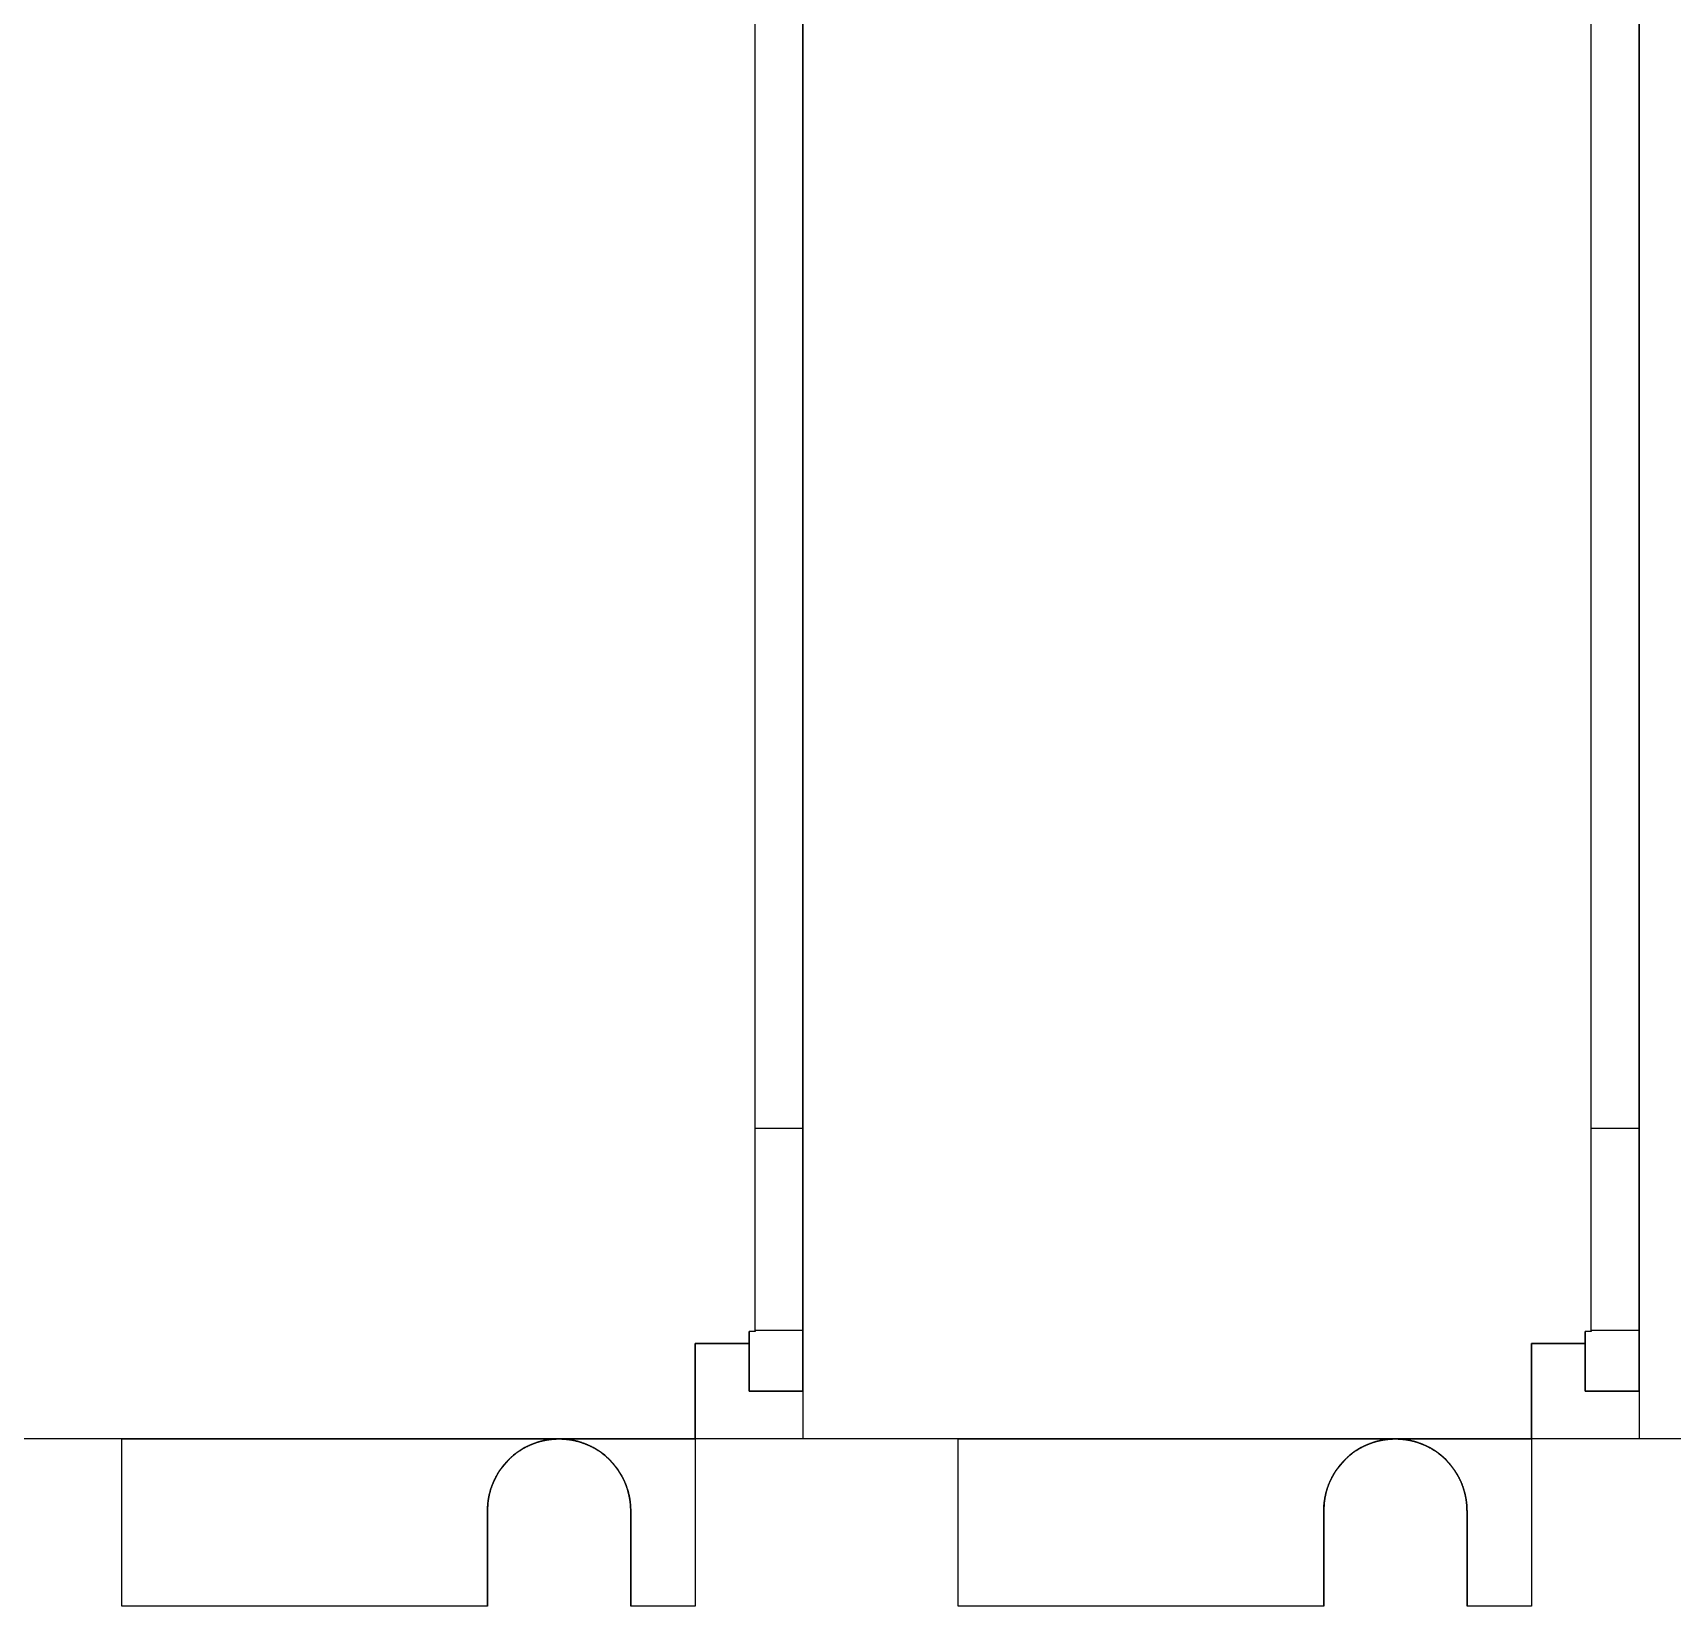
# Paper-space layout 'Sample Network Drawing - A1 Sheet' of a CAD drawing. Extents: x 49 to 806, y 22 to 564.
# Drawn here: x 722.49 to 729.35, y 218.72 to 225.31 of the extents above; entities that cross this region are included whole.
import ezdxf

# ---------------------------------------------------------------- set-up
doc = ezdxf.new("R2010")
doc.units = 0
doc.layers.add('N-EQPM', color=4, linetype='Continuous', lineweight=25)

psp = doc.layouts.new('Sample Network Drawing - A1 Sheet')

# ---------------------------------------------------------------- linework, layer by layer
at = {"layer": 'N-EQPM'}
for p, q in [((725.715, 231.222), (725.715, 219.422)), ((729.215, 231.222), (729.215, 219.422)), ((725.515, 220.722), (725.515, 229.322)), ((725.515, 219.872), (725.515, 229.322)), ((725.515, 219.872), (725.515, 229.322)), ((725.515, 220.722), (725.515, 229.322)), ((725.715, 220.722), (725.715, 229.322)), ((725.715, 220.722), (725.715, 229.322)), ((729.015, 220.722), (729.015, 229.322)), ((729.015, 219.872), (729.015, 229.322)), ((729.015, 219.872), (729.015, 229.322)), ((729.015, 220.722), (729.015, 229.322)), ((729.215, 220.722), (729.215, 229.322)), ((729.215, 220.722), (729.215, 229.322)), ((725.715, 226.922), (725.715, 223.422)), ((729.215, 226.922), (729.215, 223.422)), ((725.715, 223.422), (725.715, 223.422)), ((725.715, 219.622), (725.715, 223.422)), ((729.215, 223.422), (729.215, 223.422)), ((729.215, 219.622), (729.215, 223.422)), ((725.715, 220.722), (725.515, 220.722)), ((725.715, 220.722), (725.515, 220.722)), ((725.715, 220.722), (725.515, 220.722)), ((725.515, 220.722), (725.515, 220.722)), ((725.515, 219.877), (725.515, 220.722)), ((725.715, 220.722), (725.515, 220.722)), ((725.515, 220.722), (725.515, 220.722)), ((725.515, 219.877), (725.515, 220.722)), ((725.715, 220.722), (725.715, 220.722)), ((725.715, 219.877), (725.715, 220.722)), ((725.715, 220.722), (725.715, 220.722)), ((725.715, 219.877), (725.715, 220.722)), ((729.215, 220.722), (729.015, 220.722)), ((729.215, 220.722), (729.015, 220.722)), ((729.215, 220.722), (729.015, 220.722)), ((729.015, 220.722), (729.015, 220.722)), ((729.015, 219.877), (729.015, 220.722)), ((729.215, 220.722), (729.015, 220.722)), ((729.015, 220.722), (729.015, 220.722)), ((729.015, 219.877), (729.015, 220.722)), ((729.215, 220.722), (729.215, 220.722)), ((729.215, 219.877), (729.215, 220.722)), ((729.215, 220.722), (729.215, 220.722)), ((729.215, 219.877), (729.215, 220.722)), ((725.515, 219.872), (725.49, 219.872)), ((725.49, 219.872), (725.49, 219.822)), ((725.515, 219.872), (725.49, 219.872)), ((725.49, 219.822), (725.49, 219.872)), ((725.49, 219.822), (725.49, 219.872)), ((725.49, 219.872), (725.49, 219.872)), ((725.49, 219.872), (725.49, 219.822)), ((725.515, 219.872), (725.49, 219.872)), ((725.49, 219.872), (725.49, 219.872)), ((725.515, 219.872), (725.49, 219.872)), ((725.515, 219.877), (725.715, 219.877)), ((725.515, 219.877), (725.515, 219.872)), ((725.515, 219.877), (725.515, 219.877)), ((725.515, 219.877), (725.515, 219.877)), ((725.515, 219.877), (725.715, 219.877)), ((725.515, 219.877), (725.715, 219.877)), ((725.515, 219.877), (725.515, 219.872)), ((725.515, 219.877), (725.715, 219.877)), ((725.515, 219.872), (725.515, 219.872)), ((725.515, 219.872), (725.515, 219.872)), ((725.715, 219.877), (725.715, 219.877)), ((725.715, 219.877), (725.715, 219.622)), ((725.715, 219.877), (725.715, 219.877)), ((725.715, 219.877), (725.715, 219.622)), ((729.015, 219.872), (728.99, 219.872)), ((728.99, 219.872), (728.99, 219.822)), ((729.015, 219.872), (728.99, 219.872)), ((728.99, 219.822), (728.99, 219.872)), ((728.99, 219.822), (728.99, 219.872)), ((728.99, 219.872), (728.99, 219.872)), ((728.99, 219.872), (728.99, 219.822)), ((729.015, 219.872), (728.99, 219.872)), ((728.99, 219.872), (728.99, 219.872)), ((729.015, 219.872), (728.99, 219.872)), ((729.015, 219.877), (729.215, 219.877)), ((729.015, 219.877), (729.015, 219.872)), ((729.015, 219.877), (729.015, 219.877)), ((729.015, 219.877), (729.015, 219.877)), ((729.015, 219.877), (729.215, 219.877)), ((729.015, 219.877), (729.215, 219.877)), ((729.015, 219.877), (729.015, 219.872)), ((729.015, 219.877), (729.215, 219.877)), ((729.015, 219.872), (729.015, 219.872)), ((729.015, 219.872), (729.015, 219.872)), ((729.215, 219.877), (729.215, 219.877)), ((729.215, 219.877), (729.215, 219.622)), ((729.215, 219.877), (729.215, 219.877)), ((729.215, 219.877), (729.215, 219.622)), ((725.265, 219.822), (725.49, 219.822)), ((725.265, 219.822), (725.265, 219.822)), ((725.265, 219.822), (725.49, 219.822)), ((725.265, 219.422), (725.265, 219.822)), ((725.265, 219.822), (725.265, 219.822)), ((725.265, 219.422), (725.265, 219.822)), ((725.49, 219.822), (725.265, 219.822)), ((725.265, 219.822), (725.265, 219.422)), ((725.265, 219.822), (725.265, 219.822)), ((725.265, 219.822), (725.265, 219.422)), ((725.265, 219.822), (725.265, 218.722)), ((725.49, 219.822), (725.265, 219.822)), ((725.265, 219.822), (725.265, 219.822)), ((725.49, 219.822), (725.265, 219.822)), ((725.49, 219.822), (725.49, 219.622)), ((725.49, 219.822), (725.49, 219.822)), ((725.49, 219.822), (725.49, 219.622)), ((725.49, 219.822), (725.49, 219.822)), ((725.49, 219.822), (725.49, 219.822)), ((725.49, 219.822), (725.49, 219.622)), ((725.49, 219.622), (725.49, 219.822)), ((725.49, 219.622), (725.49, 219.822)), ((725.49, 219.822), (725.49, 219.822)), ((725.49, 219.822), (725.49, 219.822)), ((725.49, 219.822), (725.49, 219.822)), ((728.765, 219.822), (728.99, 219.822)), ((728.765, 219.822), (728.765, 219.822)), ((728.765, 219.822), (728.99, 219.822)), ((728.765, 219.422), (728.765, 219.822)), ((728.765, 219.822), (728.765, 219.822)), ((728.765, 219.422), (728.765, 219.822)), ((728.99, 219.822), (728.765, 219.822)), ((728.765, 219.822), (728.765, 219.422)), ((728.765, 219.822), (728.765, 219.822)), ((728.765, 219.822), (728.765, 219.422)), ((728.765, 219.822), (728.765, 218.722)), ((728.99, 219.822), (728.765, 219.822)), ((728.765, 219.822), (728.765, 219.822)), ((728.99, 219.822), (728.765, 219.822)), ((728.99, 219.822), (728.99, 219.622)), ((728.99, 219.822), (728.99, 219.822)), ((728.99, 219.822), (728.99, 219.622)), ((728.99, 219.822), (728.99, 219.822)), ((728.99, 219.822), (728.99, 219.822)), ((728.99, 219.822), (728.99, 219.622)), ((728.99, 219.622), (728.99, 219.822)), ((728.99, 219.622), (728.99, 219.822)), ((728.99, 219.822), (728.99, 219.822)), ((728.99, 219.822), (728.99, 219.822)), ((728.99, 219.822), (728.99, 219.822)), ((725.49, 219.622), (725.715, 219.622)), ((725.49, 219.622), (725.49, 219.622)), ((725.49, 219.622), (725.715, 219.622)), ((725.49, 219.622), (725.49, 219.622)), ((725.49, 219.622), (725.49, 219.622)), ((725.715, 219.622), (725.49, 219.622)), ((725.715, 219.622), (725.49, 219.622)), ((725.49, 219.622), (725.49, 219.622)), ((725.49, 219.622), (725.715, 219.622)), ((725.715, 219.622), (725.715, 219.622)), ((725.715, 219.622), (725.715, 219.622)), ((725.715, 219.622), (725.715, 219.622)), ((728.99, 219.622), (729.215, 219.622)), ((728.99, 219.622), (728.99, 219.622)), ((728.99, 219.622), (729.215, 219.622)), ((728.99, 219.622), (728.99, 219.622)), ((728.99, 219.622), (728.99, 219.622)), ((729.215, 219.622), (728.99, 219.622)), ((729.215, 219.622), (728.99, 219.622)), ((728.99, 219.622), (728.99, 219.622)), ((728.99, 219.622), (729.215, 219.622)), ((729.215, 219.622), (729.215, 219.622)), ((729.215, 219.622), (729.215, 219.622)), ((729.215, 219.622), (729.215, 219.622)), ((722.865, 219.422), (721.765, 219.422)), ((725.265, 219.422), (722.215, 219.422)), ((725.265, 219.422), (722.215, 219.422)), ((722.865, 219.422), (722.865, 219.422)), ((722.865, 219.422), (724.695, 219.422)), ((722.865, 218.722), (722.865, 219.422)), ((722.865, 219.422), (722.865, 219.422)), ((722.865, 218.722), (722.865, 219.422)), ((722.865, 219.422), (724.695, 219.422)), ((722.865, 218.722), (722.865, 219.422)), ((724.695, 219.422), (725.265, 219.422)), ((724.695, 219.422), (725.265, 219.422)), ((725.715, 219.422), (725.265, 219.422)), ((725.265, 219.422), (725.265, 219.422)), ((726.365, 219.422), (725.265, 219.422)), ((725.265, 219.422), (725.265, 219.422)), ((725.265, 219.422), (725.265, 219.422)), ((725.265, 219.422), (725.265, 218.722)), ((725.265, 219.422), (725.265, 219.422)), ((725.265, 219.422), (725.265, 218.722)), ((728.765, 219.422), (725.715, 219.422)), ((725.715, 219.422), (725.715, 219.422)), ((728.765, 219.422), (725.715, 219.422)), ((726.365, 219.422), (726.365, 219.422)), ((726.365, 219.422), (728.195, 219.422)), ((726.365, 218.722), (726.365, 219.422)), ((726.365, 219.422), (726.365, 219.422)), ((726.365, 218.722), (726.365, 219.422)), ((726.365, 219.422), (728.195, 219.422)), ((726.365, 218.722), (726.365, 219.422)), ((728.195, 219.422), (728.765, 219.422)), ((728.195, 219.422), (728.765, 219.422)), ((729.215, 219.422), (728.765, 219.422)), ((728.765, 219.422), (728.765, 219.422)), ((729.865, 219.422), (728.765, 219.422)), ((728.765, 219.422), (728.765, 219.422)), ((728.765, 219.422), (728.765, 219.422)), ((728.765, 219.422), (728.765, 218.722)), ((728.765, 219.422), (728.765, 219.422)), ((728.765, 219.422), (728.765, 218.722)), ((732.265, 219.422), (729.215, 219.422)), ((729.215, 219.422), (729.215, 219.422)), ((732.265, 219.422), (729.215, 219.422)), ((724.395, 218.722), (724.395, 219.122)), ((724.395, 219.122), (724.395, 218.722)), ((724.395, 218.722), (724.395, 219.122)), ((724.395, 219.122), (724.395, 219.122)), ((724.995, 219.122), (724.995, 218.722)), ((724.995, 219.122), (724.995, 218.722)), ((724.995, 218.722), (724.995, 219.122)), ((724.995, 219.122), (724.995, 219.122)), ((727.895, 218.722), (727.895, 219.122)), ((727.895, 219.122), (727.895, 218.722)), ((727.895, 218.722), (727.895, 219.122)), ((727.895, 219.122), (727.895, 219.122)), ((728.495, 219.122), (728.495, 218.722)), ((728.495, 219.122), (728.495, 218.722)), ((728.495, 218.722), (728.495, 219.122)), ((728.495, 219.122), (728.495, 219.122)), ((722.865, 218.722), (722.865, 218.722)), ((724.395, 218.722), (722.865, 218.722)), ((724.395, 218.722), (722.865, 218.722)), ((722.865, 218.722), (722.865, 218.722)), ((724.395, 218.722), (722.865, 218.722)), ((724.395, 218.722), (724.395, 218.722)), ((724.395, 218.722), (724.395, 218.722)), ((724.995, 218.722), (724.995, 218.722)), ((725.265, 218.722), (724.995, 218.722)), ((725.265, 218.722), (724.995, 218.722)), ((725.265, 218.722), (724.995, 218.722)), ((724.995, 218.722), (724.995, 218.722)), ((725.265, 218.722), (725.265, 218.722)), ((725.265, 218.722), (725.265, 218.722)), ((726.365, 218.722), (726.365, 218.722)), ((727.895, 218.722), (726.365, 218.722)), ((727.895, 218.722), (726.365, 218.722)), ((726.365, 218.722), (726.365, 218.722)), ((727.895, 218.722), (726.365, 218.722)), ((727.895, 218.722), (727.895, 218.722)), ((727.895, 218.722), (727.895, 218.722)), ((728.495, 218.722), (728.495, 218.722)), ((728.765, 218.722), (728.495, 218.722)), ((728.765, 218.722), (728.495, 218.722)), ((728.765, 218.722), (728.495, 218.722)), ((728.495, 218.722), (728.495, 218.722)), ((728.765, 218.722), (728.765, 218.722)), ((728.765, 218.722), (728.765, 218.722))]:
    psp.add_line(p, q, dxfattribs=at)
at = {"layer": 'N-EQPM', "flags": 128}
for points in [[(724.9947, 219.122), (724.9947, 219.1245), (724.9946, 219.1269), (724.9946, 219.1293), (724.9945, 219.1317), (724.9944, 219.1341), (724.9943, 219.1365), (724.9942, 219.1389), (724.9941, 219.1414), (724.9939, 219.1438), (724.9937, 219.1462), (724.9935, 219.1486), (724.9933, 219.151), (724.993, 219.1534), (724.9928, 219.1558), (724.9925, 219.1582), (724.9922, 219.1606), (724.9919, 219.163), (724.9915, 219.1654), (724.9912, 219.1678), (724.9908, 219.1702), (724.9904, 219.1725), (724.99, 219.1749), (724.9895, 219.1773), (724.9891, 219.1797), (724.9886, 219.182), (724.9881, 219.1844), (724.9876, 219.1868), (724.9871, 219.1891), (724.9865, 219.1915), (724.986, 219.1938), (724.9854, 219.1962), (724.9848, 219.1985), (724.9841, 219.2008), (724.9835, 219.2032), (724.9828, 219.2055), (724.9822, 219.2078), (724.9815, 219.2101), (724.9807, 219.2124), (724.98, 219.2147), (724.9792, 219.217), (724.9785, 219.2193), (724.9777, 219.2216), (724.9769, 219.2239), (724.976, 219.2261), (724.9752, 219.2284), (724.9743, 219.2307), (724.9735, 219.2329), (724.9725, 219.2352), (724.9716, 219.2374), (724.9707, 219.2396), (724.9697, 219.2419), (724.9688, 219.244), (724.9678, 219.2462), (724.9668, 219.2484), (724.9657, 219.2506), (724.9647, 219.2528), (724.9636, 219.255), (724.9626, 219.2571), (724.9615, 219.2593), (724.9603, 219.2614), (724.9592, 219.2636), (724.9581, 219.2657), (724.9569, 219.2678), (724.9557, 219.2699), (724.9545, 219.272), (724.9533, 219.2741), (724.9521, 219.2762), (724.9508, 219.2783), (724.9496, 219.2803), (724.9483, 219.2824), (724.947, 219.2844), (724.9457, 219.2864), (724.9443, 219.2884), (724.943, 219.2904), (724.9416, 219.2924), (724.9402, 219.2944), (724.9389, 219.2964), (724.9374, 219.2984), (724.936, 219.3003), (724.9346, 219.3023), (724.9331, 219.3042), (724.9316, 219.3061), (724.9302, 219.308), (724.9287, 219.3099), (724.9271, 219.3118), (724.9256, 219.3136), (724.924, 219.3155), (724.9225, 219.3173), (724.9209, 219.3191), (724.9193, 219.321), (724.9177, 219.3228), (724.9161, 219.3246), (724.9144, 219.3263), (724.9128, 219.3281), (724.9111, 219.3298), (724.9094, 219.3316), (724.9077, 219.3333), (724.906, 219.335), (724.9043, 219.3367), (724.9026, 219.3384), (724.9009, 219.34), (724.8991, 219.3417), (724.8973, 219.3433), (724.8955, 219.345), (724.8937, 219.3466), (724.8919, 219.3482), (724.8901, 219.3497), (724.8882, 219.3513), (724.8864, 219.3529), (724.8845, 219.3544), (724.8826, 219.3559), (724.8808, 219.3574), (724.8789, 219.3589), (724.8769, 219.3604), (724.875, 219.3619), (724.8731, 219.3633), (724.8711, 219.3647), (724.8692, 219.3661), (724.8672, 219.3675), (724.8652, 219.3689), (724.8632, 219.3703), (724.8612, 219.3716), (724.8592, 219.373), (724.8572, 219.3743), (724.8552, 219.3756), (724.8531, 219.3769), (724.8511, 219.3781), (724.849, 219.3794), (724.8469, 219.3806), (724.8448, 219.3818), (724.8428, 219.383), (724.8406, 219.3842), (724.8385, 219.3854), (724.8364, 219.3865), (724.8343, 219.3877), (724.8321, 219.3888), (724.83, 219.3899), (724.8278, 219.3909), (724.8257, 219.392), (724.8235, 219.3931), (724.8213, 219.3941), (724.8191, 219.3951), (724.8169, 219.3961), (724.8147, 219.3971), (724.8124, 219.398), (724.8102, 219.3989), (724.808, 219.3999), (724.8057, 219.4008), (724.8035, 219.4017), (724.8013, 219.4025), (724.799, 219.4034), (724.7967, 219.4042), (724.7945, 219.405), (724.7922, 219.4058), (724.7899, 219.4066), (724.7876, 219.4073), (724.7853, 219.4081), (724.783, 219.4088), (724.7807, 219.4095), (724.7784, 219.4102), (724.7761, 219.4108), (724.7737, 219.4115), (724.7714, 219.4121), (724.7691, 219.4127), (724.7667, 219.4133), (724.7644, 219.4139), (724.762, 219.4144), (724.7597, 219.415), (724.7573, 219.4155), (724.7549, 219.416), (724.7526, 219.4164), (724.7502, 219.4169), (724.7478, 219.4173), (724.7455, 219.4177), (724.7431, 219.4181), (724.7407, 219.4185), (724.7383, 219.4189), (724.7359, 219.4192), (724.7335, 219.4195), (724.7311, 219.4198), (724.7287, 219.4201), (724.7263, 219.4204), (724.7239, 219.4206), (724.7215, 219.4209), (724.7191, 219.421), (724.7167, 219.4212), (724.7143, 219.4214), (724.7119, 219.4215), (724.7095, 219.4217), (724.7071, 219.4218), (724.7046, 219.4219), (724.7022, 219.4219), (724.6998, 219.422), (724.6974, 219.422), (724.695, 219.422), (724.6926, 219.422), (724.6902, 219.422), (724.6878, 219.4219), (724.6854, 219.4219), (724.6829, 219.4218), (724.6805, 219.4217), (724.6781, 219.4215), (724.6757, 219.4214), (724.6733, 219.4212), (724.6709, 219.421), (724.6685, 219.4209), (724.6661, 219.4206), (724.6637, 219.4204), (724.6613, 219.4201), (724.6589, 219.4198), (724.6565, 219.4195), (724.6541, 219.4192), (724.6517, 219.4189), (724.6493, 219.4185), (724.6469, 219.4181), (724.6445, 219.4177), (724.6422, 219.4173), (724.6398, 219.4169), (724.6374, 219.4164), (724.6351, 219.416), (724.6327, 219.4155), (724.6303, 219.415), (724.628, 219.4144), (724.6256, 219.4139), (724.6233, 219.4133), (724.6209, 219.4127), (724.6186, 219.4121), (724.6163, 219.4115), (724.6139, 219.4108), (724.6116, 219.4102), (724.6093, 219.4095), (724.607, 219.4088), (724.6047, 219.4081), (724.6024, 219.4073), (724.6001, 219.4066), (724.5978, 219.4058), (724.5955, 219.405), (724.5933, 219.4042), (724.591, 219.4034), (724.5887, 219.4025), (724.5865, 219.4017), (724.5842, 219.4008), (724.582, 219.3999), (724.5798, 219.3989), (724.5775, 219.398), (724.5753, 219.3971), (724.5731, 219.3961), (724.5709, 219.3951), (724.5687, 219.3941), (724.5665, 219.3931), (724.5643, 219.392), (724.5622, 219.3909), (724.56, 219.3899), (724.5579, 219.3888), (724.5557, 219.3877), (724.5536, 219.3865), (724.5515, 219.3854), (724.5494, 219.3842), (724.5472, 219.383), (724.5452, 219.3818), (724.5431, 219.3806), (724.541, 219.3794), (724.5389, 219.3781), (724.5369, 219.3769), (724.5348, 219.3756), (724.5328, 219.3743), (724.5308, 219.373), (724.5288, 219.3716), (724.5268, 219.3703), (724.5248, 219.3689), (724.5228, 219.3675), (724.5208, 219.3661), (724.5189, 219.3647), (724.5169, 219.3633), (724.515, 219.3619), (724.5131, 219.3604), (724.5111, 219.3589), (724.5092, 219.3574), (724.5074, 219.3559), (724.5055, 219.3544), (724.5036, 219.3529), (724.5018, 219.3513), (724.4999, 219.3497), (724.4981, 219.3482), (724.4963, 219.3466), (724.4945, 219.345), (724.4927, 219.3433), (724.4909, 219.3417), (724.4891, 219.34), (724.4874, 219.3384), (724.4857, 219.3367), (724.4839, 219.335), (724.4823, 219.3333), (724.4806, 219.3316), (724.4789, 219.3298), (724.4772, 219.3281), (724.4756, 219.3263), (724.4739, 219.3246), (724.4723, 219.3228), (724.4707, 219.321), (724.4691, 219.3191), (724.4675, 219.3173), (724.466, 219.3155), (724.4644, 219.3136), (724.4629, 219.3118), (724.4613, 219.3099), (724.4598, 219.308), (724.4584, 219.3061), (724.4569, 219.3042), (724.4554, 219.3023), (724.454, 219.3003), (724.4526, 219.2984), (724.4511, 219.2964), (724.4498, 219.2944), (724.4484, 219.2924), (724.447, 219.2904), (724.4457, 219.2884), (724.4443, 219.2864), (724.443, 219.2844), (724.4417, 219.2824), (724.4404, 219.2803), (724.4392, 219.2783), (724.4379, 219.2762), (724.4367, 219.2741), (724.4355, 219.272), (724.4343, 219.2699), (724.4331, 219.2678), (724.4319, 219.2657), (724.4308, 219.2636), (724.4297, 219.2614), (724.4285, 219.2593), (724.4274, 219.2571), (724.4264, 219.255), (724.4253, 219.2528), (724.4243, 219.2506), (724.4232, 219.2484), (724.4222, 219.2462), (724.4212, 219.244), (724.4203, 219.2419), (724.4193, 219.2396), (724.4184, 219.2374), (724.4175, 219.2352), (724.4165, 219.2329), (724.4157, 219.2307), (724.4148, 219.2284), (724.4139, 219.2261), (724.4131, 219.2239), (724.4123, 219.2216), (724.4115, 219.2193), (724.4108, 219.217), (724.41, 219.2147), (724.4092, 219.2124), (724.4085, 219.2101), (724.4078, 219.2078), (724.4072, 219.2055), (724.4065, 219.2032), (724.4059, 219.2008), (724.4052, 219.1985), (724.4046, 219.1962), (724.404, 219.1938), (724.4035, 219.1915), (724.4029, 219.1891), (724.4024, 219.1868), (724.4019, 219.1844), (724.4014, 219.182), (724.4009, 219.1797), (724.4005, 219.1773), (724.4, 219.1749), (724.3996, 219.1725), (724.3992, 219.1702), (724.3988, 219.1678), (724.3985, 219.1654), (724.3981, 219.163), (724.3978, 219.1606), (724.3975, 219.1582), (724.3972, 219.1558), (724.397, 219.1534), (724.3967, 219.151), (724.3965, 219.1486), (724.3963, 219.1462), (724.3961, 219.1438), (724.3959, 219.1414), (724.3958, 219.1389), (724.3957, 219.1365), (724.3956, 219.1341), (724.3955, 219.1317), (724.3954, 219.1293), (724.3953, 219.1269), (724.3953, 219.1245), (724.3953, 219.122), (724.3953, 219.1245), (724.3953, 219.1269), (724.3954, 219.1293), (724.3955, 219.1317), (724.3956, 219.1341), (724.3957, 219.1365), (724.3958, 219.1389), (724.3959, 219.1414), (724.3961, 219.1438), (724.3963, 219.1462), (724.3965, 219.1486), (724.3967, 219.151), (724.397, 219.1534), (724.3972, 219.1558), (724.3975, 219.1582), (724.3978, 219.1606), (724.3981, 219.163), (724.3985, 219.1654), (724.3988, 219.1678), (724.3992, 219.1702), (724.3996, 219.1725), (724.4, 219.1749), (724.4005, 219.1773), (724.4009, 219.1797), (724.4014, 219.182), (724.4019, 219.1844), (724.4024, 219.1868), (724.4029, 219.1891), (724.4035, 219.1915), (724.404, 219.1938), (724.4046, 219.1962), (724.4052, 219.1985), (724.4059, 219.2008), (724.4065, 219.2032), (724.4072, 219.2055), (724.4078, 219.2078), (724.4085, 219.2101), (724.4092, 219.2124), (724.41, 219.2147), (724.4108, 219.217), (724.4115, 219.2193), (724.4123, 219.2216), (724.4131, 219.2239), (724.4139, 219.2261), (724.4148, 219.2284), (724.4157, 219.2307), (724.4165, 219.2329), (724.4175, 219.2352), (724.4184, 219.2374), (724.4193, 219.2396), (724.4203, 219.2419), (724.4212, 219.244), (724.4222, 219.2462), (724.4232, 219.2484), (724.4243, 219.2506), (724.4253, 219.2528), (724.4264, 219.255), (724.4274, 219.2571), (724.4285, 219.2593), (724.4297, 219.2614), (724.4308, 219.2636), (724.4319, 219.2657), (724.4331, 219.2678), (724.4343, 219.2699), (724.4355, 219.272), (724.4367, 219.2741), (724.4379, 219.2762), (724.4392, 219.2783), (724.4404, 219.2803), (724.4417, 219.2824), (724.443, 219.2844), (724.4443, 219.2864), (724.4457, 219.2884), (724.447, 219.2904), (724.4484, 219.2924), (724.4498, 219.2944), (724.4511, 219.2964), (724.4526, 219.2984), (724.454, 219.3003), (724.4554, 219.3023), (724.4569, 219.3042), (724.4584, 219.3061), (724.4598, 219.308), (724.4613, 219.3099), (724.4629, 219.3118), (724.4644, 219.3136), (724.466, 219.3155), (724.4675, 219.3173), (724.4691, 219.3191), (724.4707, 219.321), (724.4723, 219.3228), (724.4739, 219.3246), (724.4756, 219.3263), (724.4772, 219.3281), (724.4789, 219.3298), (724.4806, 219.3316), (724.4823, 219.3333), (724.4839, 219.335), (724.4857, 219.3367), (724.4874, 219.3384), (724.4891, 219.34), (724.4909, 219.3417), (724.4927, 219.3433), (724.4945, 219.345), (724.4963, 219.3466), (724.4981, 219.3482), (724.4999, 219.3497), (724.5018, 219.3513), (724.5036, 219.3529), (724.5055, 219.3544), (724.5074, 219.3559), (724.5092, 219.3574), (724.5111, 219.3589), (724.5131, 219.3604), (724.515, 219.3619), (724.5169, 219.3633), (724.5189, 219.3647), (724.5208, 219.3661), (724.5228, 219.3675), (724.5248, 219.3689), (724.5268, 219.3703), (724.5288, 219.3716), (724.5308, 219.373), (724.5328, 219.3743), (724.5348, 219.3756), (724.5369, 219.3769), (724.5389, 219.3781), (724.541, 219.3794), (724.5431, 219.3806), (724.5452, 219.3818), (724.5472, 219.383), (724.5494, 219.3842), (724.5515, 219.3854), (724.5536, 219.3865), (724.5557, 219.3877), (724.5579, 219.3888), (724.56, 219.3899), (724.5622, 219.3909), (724.5643, 219.392), (724.5665, 219.3931), (724.5687, 219.3941), (724.5709, 219.3951), (724.5731, 219.3961), (724.5753, 219.3971), (724.5775, 219.398), (724.5798, 219.3989), (724.582, 219.3999), (724.5842, 219.4008), (724.5865, 219.4017), (724.5887, 219.4025), (724.591, 219.4034), (724.5933, 219.4042), (724.5955, 219.405), (724.5978, 219.4058), (724.6001, 219.4066), (724.6024, 219.4073), (724.6047, 219.4081), (724.607, 219.4088), (724.6093, 219.4095), (724.6116, 219.4102), (724.6139, 219.4108), (724.6163, 219.4115), (724.6186, 219.4121), (724.6209, 219.4127), (724.6233, 219.4133), (724.6256, 219.4139), (724.628, 219.4144), (724.6303, 219.415), (724.6327, 219.4155), (724.6351, 219.416), (724.6374, 219.4164), (724.6398, 219.4169), (724.6422, 219.4173), (724.6445, 219.4177), (724.6469, 219.4181), (724.6493, 219.4185), (724.6517, 219.4189), (724.6541, 219.4192), (724.6565, 219.4195), (724.6589, 219.4198), (724.6613, 219.4201), (724.6637, 219.4204), (724.6661, 219.4206), (724.6685, 219.4209), (724.6709, 219.421), (724.6733, 219.4212), (724.6757, 219.4214), (724.6781, 219.4215), (724.6805, 219.4217), (724.6829, 219.4218), (724.6854, 219.4219), (724.6878, 219.4219), (724.6902, 219.422), (724.6926, 219.422), (724.695, 219.422), (724.6974, 219.422), (724.6998, 219.422), (724.7022, 219.4219), (724.7046, 219.4219), (724.7071, 219.4218), (724.7095, 219.4217), (724.7119, 219.4215), (724.7143, 219.4214), (724.7167, 219.4212), (724.7191, 219.421), (724.7215, 219.4209), (724.7239, 219.4206), (724.7263, 219.4204), (724.7287, 219.4201), (724.7311, 219.4198), (724.7335, 219.4195), (724.7359, 219.4192), (724.7383, 219.4189), (724.7407, 219.4185), (724.7431, 219.4181), (724.7455, 219.4177), (724.7478, 219.4173), (724.7502, 219.4169), (724.7526, 219.4164), (724.7549, 219.416), (724.7573, 219.4155), (724.7597, 219.415), (724.762, 219.4144), (724.7644, 219.4139), (724.7667, 219.4133), (724.7691, 219.4127), (724.7714, 219.4121), (724.7737, 219.4115), (724.7761, 219.4108), (724.7784, 219.4102), (724.7807, 219.4095), (724.783, 219.4088), (724.7853, 219.4081), (724.7876, 219.4073), (724.7899, 219.4066), (724.7922, 219.4058), (724.7945, 219.405), (724.7967, 219.4042), (724.799, 219.4034), (724.8013, 219.4025), (724.8035, 219.4017), (724.8057, 219.4008), (724.808, 219.3999), (724.8102, 219.3989), (724.8124, 219.398), (724.8147, 219.3971), (724.8169, 219.3961), (724.8191, 219.3951), (724.8213, 219.3941), (724.8235, 219.3931), (724.8257, 219.392), (724.8278, 219.3909), (724.83, 219.3899), (724.8321, 219.3888), (724.8343, 219.3877), (724.8364, 219.3865), (724.8385, 219.3854), (724.8406, 219.3842), (724.8428, 219.383), (724.8448, 219.3818), (724.8469, 219.3806), (724.849, 219.3794), (724.8511, 219.3781), (724.8531, 219.3769), (724.8552, 219.3756), (724.8572, 219.3743), (724.8592, 219.373), (724.8612, 219.3716), (724.8632, 219.3703), (724.8652, 219.3689), (724.8672, 219.3675), (724.8692, 219.3661), (724.8711, 219.3647), (724.8731, 219.3633), (724.875, 219.3619), (724.8769, 219.3604), (724.8789, 219.3589), (724.8808, 219.3574), (724.8826, 219.3559), (724.8845, 219.3544), (724.8864, 219.3529), (724.8882, 219.3513), (724.8901, 219.3497), (724.8919, 219.3482), (724.8937, 219.3466), (724.8955, 219.345), (724.8973, 219.3433), (724.8991, 219.3417), (724.9009, 219.34), (724.9026, 219.3384), (724.9043, 219.3367), (724.906, 219.335), (724.9077, 219.3333), (724.9094, 219.3316), (724.9111, 219.3298), (724.9128, 219.3281), (724.9144, 219.3263), (724.9161, 219.3246), (724.9177, 219.3228), (724.9193, 219.321), (724.9209, 219.3191), (724.9225, 219.3173), (724.924, 219.3155), (724.9256, 219.3136), (724.9271, 219.3118), (724.9287, 219.3099), (724.9302, 219.308), (724.9316, 219.3061), (724.9331, 219.3042), (724.9346, 219.3023), (724.936, 219.3003), (724.9374, 219.2984), (724.9389, 219.2964), (724.9402, 219.2944), (724.9416, 219.2924), (724.943, 219.2904), (724.9443, 219.2884), (724.9457, 219.2864), (724.947, 219.2844), (724.9483, 219.2824), (724.9496, 219.2803), (724.9508, 219.2783), (724.9521, 219.2762), (724.9533, 219.2741), (724.9545, 219.272), (724.9557, 219.2699), (724.9569, 219.2678), (724.9581, 219.2657), (724.9592, 219.2636), (724.9603, 219.2614), (724.9615, 219.2593), (724.9626, 219.2571), (724.9636, 219.255), (724.9647, 219.2528), (724.9657, 219.2506), (724.9668, 219.2484), (724.9678, 219.2462), (724.9688, 219.244), (724.9697, 219.2419), (724.9707, 219.2396), (724.9716, 219.2374), (724.9725, 219.2352), (724.9735, 219.2329), (724.9743, 219.2307), (724.9752, 219.2284), (724.976, 219.2261), (724.9769, 219.2239), (724.9777, 219.2216), (724.9785, 219.2193), (724.9792, 219.217), (724.98, 219.2147), (724.9807, 219.2124), (724.9815, 219.2101), (724.9822, 219.2078), (724.9828, 219.2055), (724.9835, 219.2032), (724.9841, 219.2008), (724.9848, 219.1985), (724.9854, 219.1962), (724.986, 219.1938), (724.9865, 219.1915), (724.9871, 219.1891), (724.9876, 219.1868), (724.9881, 219.1844), (724.9886, 219.182), (724.9891, 219.1797), (724.9895, 219.1773), (724.99, 219.1749), (724.9904, 219.1725), (724.9908, 219.1702), (724.9912, 219.1678), (724.9915, 219.1654), (724.9919, 219.163), (724.9922, 219.1606), (724.9925, 219.1582), (724.9928, 219.1558), (724.993, 219.1534), (724.9933, 219.151), (724.9935, 219.1486), (724.9937, 219.1462), (724.9939, 219.1438), (724.9941, 219.1414), (724.9942, 219.1389), (724.9943, 219.1365), (724.9944, 219.1341), (724.9945, 219.1317), (724.9946, 219.1293), (724.9946, 219.1269), (724.9947, 219.1245)], [(728.4947, 219.122), (728.4947, 219.1245), (728.4946, 219.1269), (728.4946, 219.1293), (728.4945, 219.1317), (728.4944, 219.1341), (728.4943, 219.1365), (728.4942, 219.1389), (728.4941, 219.1414), (728.4939, 219.1438), (728.4937, 219.1462), (728.4935, 219.1486), (728.4933, 219.151), (728.493, 219.1534), (728.4928, 219.1558), (728.4925, 219.1582), (728.4922, 219.1606), (728.4919, 219.163), (728.4915, 219.1654), (728.4912, 219.1678), (728.4908, 219.1702), (728.4904, 219.1725), (728.49, 219.1749), (728.4895, 219.1773), (728.4891, 219.1797), (728.4886, 219.182), (728.4881, 219.1844), (728.4876, 219.1868), (728.4871, 219.1891), (728.4865, 219.1915), (728.486, 219.1938), (728.4854, 219.1962), (728.4848, 219.1985), (728.4841, 219.2008), (728.4835, 219.2032), (728.4828, 219.2055), (728.4822, 219.2078), (728.4815, 219.2101), (728.4807, 219.2124), (728.48, 219.2147), (728.4792, 219.217), (728.4785, 219.2193), (728.4777, 219.2216), (728.4769, 219.2239), (728.476, 219.2261), (728.4752, 219.2284), (728.4743, 219.2307), (728.4735, 219.2329), (728.4725, 219.2352), (728.4716, 219.2374), (728.4707, 219.2396), (728.4697, 219.2419), (728.4688, 219.244), (728.4678, 219.2462), (728.4668, 219.2484), (728.4657, 219.2506), (728.4647, 219.2528), (728.4636, 219.255), (728.4626, 219.2571), (728.4615, 219.2593), (728.4603, 219.2614), (728.4592, 219.2636), (728.4581, 219.2657), (728.4569, 219.2678), (728.4557, 219.2699), (728.4545, 219.272), (728.4533, 219.2741), (728.4521, 219.2762), (728.4508, 219.2783), (728.4496, 219.2803), (728.4483, 219.2824), (728.447, 219.2844), (728.4457, 219.2864), (728.4443, 219.2884), (728.443, 219.2904), (728.4416, 219.2924), (728.4402, 219.2944), (728.4389, 219.2964), (728.4374, 219.2984), (728.436, 219.3003), (728.4346, 219.3023), (728.4331, 219.3042), (728.4316, 219.3061), (728.4302, 219.308), (728.4287, 219.3099), (728.4271, 219.3118), (728.4256, 219.3136), (728.424, 219.3155), (728.4225, 219.3173), (728.4209, 219.3191), (728.4193, 219.321), (728.4177, 219.3228), (728.4161, 219.3246), (728.4144, 219.3263), (728.4128, 219.3281), (728.4111, 219.3298), (728.4094, 219.3316), (728.4077, 219.3333), (728.406, 219.335), (728.4043, 219.3367), (728.4026, 219.3384), (728.4009, 219.34), (728.3991, 219.3417), (728.3973, 219.3433), (728.3955, 219.345), (728.3937, 219.3466), (728.3919, 219.3482), (728.3901, 219.3497), (728.3882, 219.3513), (728.3864, 219.3529), (728.3845, 219.3544), (728.3826, 219.3559), (728.3808, 219.3574), (728.3789, 219.3589), (728.3769, 219.3604), (728.375, 219.3619), (728.3731, 219.3633), (728.3711, 219.3647), (728.3692, 219.3661), (728.3672, 219.3675), (728.3652, 219.3689), (728.3632, 219.3703), (728.3612, 219.3716), (728.3592, 219.373), (728.3572, 219.3743), (728.3552, 219.3756), (728.3531, 219.3769), (728.3511, 219.3781), (728.349, 219.3794), (728.3469, 219.3806), (728.3448, 219.3818), (728.3428, 219.383), (728.3406, 219.3842), (728.3385, 219.3854), (728.3364, 219.3865), (728.3343, 219.3877), (728.3321, 219.3888), (728.33, 219.3899), (728.3278, 219.3909), (728.3257, 219.392), (728.3235, 219.3931), (728.3213, 219.3941), (728.3191, 219.3951), (728.3169, 219.3961), (728.3147, 219.3971), (728.3124, 219.398), (728.3102, 219.3989), (728.308, 219.3999), (728.3057, 219.4008), (728.3035, 219.4017), (728.3013, 219.4025), (728.299, 219.4034), (728.2967, 219.4042), (728.2945, 219.405), (728.2922, 219.4058), (728.2899, 219.4066), (728.2876, 219.4073), (728.2853, 219.4081), (728.283, 219.4088), (728.2807, 219.4095), (728.2784, 219.4102), (728.2761, 219.4108), (728.2737, 219.4115), (728.2714, 219.4121), (728.2691, 219.4127), (728.2667, 219.4133), (728.2644, 219.4139), (728.262, 219.4144), (728.2597, 219.415), (728.2573, 219.4155), (728.2549, 219.416), (728.2526, 219.4164), (728.2502, 219.4169), (728.2478, 219.4173), (728.2455, 219.4177), (728.2431, 219.4181), (728.2407, 219.4185), (728.2383, 219.4189), (728.2359, 219.4192), (728.2335, 219.4195), (728.2311, 219.4198), (728.2287, 219.4201), (728.2263, 219.4204), (728.2239, 219.4206), (728.2215, 219.4209), (728.2191, 219.421), (728.2167, 219.4212), (728.2143, 219.4214), (728.2119, 219.4215), (728.2095, 219.4217), (728.2071, 219.4218), (728.2046, 219.4219), (728.2022, 219.4219), (728.1998, 219.422), (728.1974, 219.422), (728.195, 219.422), (728.1926, 219.422), (728.1902, 219.422), (728.1878, 219.4219), (728.1854, 219.4219), (728.1829, 219.4218), (728.1805, 219.4217), (728.1781, 219.4215), (728.1757, 219.4214), (728.1733, 219.4212), (728.1709, 219.421), (728.1685, 219.4209), (728.1661, 219.4206), (728.1637, 219.4204), (728.1613, 219.4201), (728.1589, 219.4198), (728.1565, 219.4195), (728.1541, 219.4192), (728.1517, 219.4189), (728.1493, 219.4185), (728.1469, 219.4181), (728.1445, 219.4177), (728.1422, 219.4173), (728.1398, 219.4169), (728.1374, 219.4164), (728.1351, 219.416), (728.1327, 219.4155), (728.1303, 219.415), (728.128, 219.4144), (728.1256, 219.4139), (728.1233, 219.4133), (728.1209, 219.4127), (728.1186, 219.4121), (728.1163, 219.4115), (728.1139, 219.4108), (728.1116, 219.4102), (728.1093, 219.4095), (728.107, 219.4088), (728.1047, 219.4081), (728.1024, 219.4073), (728.1001, 219.4066), (728.0978, 219.4058), (728.0955, 219.405), (728.0933, 219.4042), (728.091, 219.4034), (728.0887, 219.4025), (728.0865, 219.4017), (728.0842, 219.4008), (728.082, 219.3999), (728.0798, 219.3989), (728.0775, 219.398), (728.0753, 219.3971), (728.0731, 219.3961), (728.0709, 219.3951), (728.0687, 219.3941), (728.0665, 219.3931), (728.0643, 219.392), (728.0622, 219.3909), (728.06, 219.3899), (728.0579, 219.3888), (728.0557, 219.3877), (728.0536, 219.3865), (728.0515, 219.3854), (728.0494, 219.3842), (728.0472, 219.383), (728.0452, 219.3818), (728.0431, 219.3806), (728.041, 219.3794), (728.0389, 219.3781), (728.0369, 219.3769), (728.0348, 219.3756), (728.0328, 219.3743), (728.0308, 219.373), (728.0288, 219.3716), (728.0268, 219.3703), (728.0248, 219.3689), (728.0228, 219.3675), (728.0208, 219.3661), (728.0189, 219.3647), (728.0169, 219.3633), (728.015, 219.3619), (728.0131, 219.3604), (728.0111, 219.3589), (728.0092, 219.3574), (728.0074, 219.3559), (728.0055, 219.3544), (728.0036, 219.3529), (728.0018, 219.3513), (727.9999, 219.3497), (727.9981, 219.3482), (727.9963, 219.3466), (727.9945, 219.345), (727.9927, 219.3433), (727.9909, 219.3417), (727.9891, 219.34), (727.9874, 219.3384), (727.9857, 219.3367), (727.9839, 219.335), (727.9823, 219.3333), (727.9806, 219.3316), (727.9789, 219.3298), (727.9772, 219.3281), (727.9756, 219.3263), (727.9739, 219.3246), (727.9723, 219.3228), (727.9707, 219.321), (727.9691, 219.3191), (727.9675, 219.3173), (727.966, 219.3155), (727.9644, 219.3136), (727.9629, 219.3118), (727.9613, 219.3099), (727.9598, 219.308), (727.9584, 219.3061), (727.9569, 219.3042), (727.9554, 219.3023), (727.954, 219.3003), (727.9526, 219.2984), (727.9511, 219.2964), (727.9498, 219.2944), (727.9484, 219.2924), (727.947, 219.2904), (727.9457, 219.2884), (727.9443, 219.2864), (727.943, 219.2844), (727.9417, 219.2824), (727.9404, 219.2803), (727.9392, 219.2783), (727.9379, 219.2762), (727.9367, 219.2741), (727.9355, 219.272), (727.9343, 219.2699), (727.9331, 219.2678), (727.9319, 219.2657), (727.9308, 219.2636), (727.9297, 219.2614), (727.9285, 219.2593), (727.9274, 219.2571), (727.9264, 219.255), (727.9253, 219.2528), (727.9243, 219.2506), (727.9232, 219.2484), (727.9222, 219.2462), (727.9212, 219.244), (727.9203, 219.2419), (727.9193, 219.2396), (727.9184, 219.2374), (727.9175, 219.2352), (727.9165, 219.2329), (727.9157, 219.2307), (727.9148, 219.2284), (727.9139, 219.2261), (727.9131, 219.2239), (727.9123, 219.2216), (727.9115, 219.2193), (727.9108, 219.217), (727.91, 219.2147), (727.9092, 219.2124), (727.9085, 219.2101), (727.9078, 219.2078), (727.9072, 219.2055), (727.9065, 219.2032), (727.9059, 219.2008), (727.9052, 219.1985), (727.9046, 219.1962), (727.904, 219.1938), (727.9035, 219.1915), (727.9029, 219.1891), (727.9024, 219.1868), (727.9019, 219.1844), (727.9014, 219.182), (727.9009, 219.1797), (727.9005, 219.1773), (727.9, 219.1749), (727.8996, 219.1725), (727.8992, 219.1702), (727.8988, 219.1678), (727.8985, 219.1654), (727.8981, 219.163), (727.8978, 219.1606), (727.8975, 219.1582), (727.8972, 219.1558), (727.897, 219.1534), (727.8967, 219.151), (727.8965, 219.1486), (727.8963, 219.1462), (727.8961, 219.1438), (727.8959, 219.1414), (727.8958, 219.1389), (727.8957, 219.1365), (727.8956, 219.1341), (727.8955, 219.1317), (727.8954, 219.1293), (727.8953, 219.1269), (727.8953, 219.1245), (727.8953, 219.122), (727.8953, 219.1245), (727.8953, 219.1269), (727.8954, 219.1293), (727.8955, 219.1317), (727.8956, 219.1341), (727.8957, 219.1365), (727.8958, 219.1389), (727.8959, 219.1414), (727.8961, 219.1438), (727.8963, 219.1462), (727.8965, 219.1486), (727.8967, 219.151), (727.897, 219.1534), (727.8972, 219.1558), (727.8975, 219.1582), (727.8978, 219.1606), (727.8981, 219.163), (727.8985, 219.1654), (727.8988, 219.1678), (727.8992, 219.1702), (727.8996, 219.1725), (727.9, 219.1749), (727.9005, 219.1773), (727.9009, 219.1797), (727.9014, 219.182), (727.9019, 219.1844), (727.9024, 219.1868), (727.9029, 219.1891), (727.9035, 219.1915), (727.904, 219.1938), (727.9046, 219.1962), (727.9052, 219.1985), (727.9059, 219.2008), (727.9065, 219.2032), (727.9072, 219.2055), (727.9078, 219.2078), (727.9085, 219.2101), (727.9092, 219.2124), (727.91, 219.2147), (727.9108, 219.217), (727.9115, 219.2193), (727.9123, 219.2216), (727.9131, 219.2239), (727.9139, 219.2261), (727.9148, 219.2284), (727.9157, 219.2307), (727.9165, 219.2329), (727.9175, 219.2352), (727.9184, 219.2374), (727.9193, 219.2396), (727.9203, 219.2419), (727.9212, 219.244), (727.9222, 219.2462), (727.9232, 219.2484), (727.9243, 219.2506), (727.9253, 219.2528), (727.9264, 219.255), (727.9274, 219.2571), (727.9285, 219.2593), (727.9297, 219.2614), (727.9308, 219.2636), (727.9319, 219.2657), (727.9331, 219.2678), (727.9343, 219.2699), (727.9355, 219.272), (727.9367, 219.2741), (727.9379, 219.2762), (727.9392, 219.2783), (727.9404, 219.2803), (727.9417, 219.2824), (727.943, 219.2844), (727.9443, 219.2864), (727.9457, 219.2884), (727.947, 219.2904), (727.9484, 219.2924), (727.9498, 219.2944), (727.9511, 219.2964), (727.9526, 219.2984), (727.954, 219.3003), (727.9554, 219.3023), (727.9569, 219.3042), (727.9584, 219.3061), (727.9598, 219.308), (727.9613, 219.3099), (727.9629, 219.3118), (727.9644, 219.3136), (727.966, 219.3155), (727.9675, 219.3173), (727.9691, 219.3191), (727.9707, 219.321), (727.9723, 219.3228), (727.9739, 219.3246), (727.9756, 219.3263), (727.9772, 219.3281), (727.9789, 219.3298), (727.9806, 219.3316), (727.9823, 219.3333), (727.9839, 219.335), (727.9857, 219.3367), (727.9874, 219.3384), (727.9891, 219.34), (727.9909, 219.3417), (727.9927, 219.3433), (727.9945, 219.345), (727.9963, 219.3466), (727.9981, 219.3482), (727.9999, 219.3497), (728.0018, 219.3513), (728.0036, 219.3529), (728.0055, 219.3544), (728.0074, 219.3559), (728.0092, 219.3574), (728.0111, 219.3589), (728.0131, 219.3604), (728.015, 219.3619), (728.0169, 219.3633), (728.0189, 219.3647), (728.0208, 219.3661), (728.0228, 219.3675), (728.0248, 219.3689), (728.0268, 219.3703), (728.0288, 219.3716), (728.0308, 219.373), (728.0328, 219.3743), (728.0348, 219.3756), (728.0369, 219.3769), (728.0389, 219.3781), (728.041, 219.3794), (728.0431, 219.3806), (728.0452, 219.3818), (728.0472, 219.383), (728.0494, 219.3842), (728.0515, 219.3854), (728.0536, 219.3865), (728.0557, 219.3877), (728.0579, 219.3888), (728.06, 219.3899), (728.0622, 219.3909), (728.0643, 219.392), (728.0665, 219.3931), (728.0687, 219.3941), (728.0709, 219.3951), (728.0731, 219.3961), (728.0753, 219.3971), (728.0775, 219.398), (728.0798, 219.3989), (728.082, 219.3999), (728.0842, 219.4008), (728.0865, 219.4017), (728.0887, 219.4025), (728.091, 219.4034), (728.0933, 219.4042), (728.0955, 219.405), (728.0978, 219.4058), (728.1001, 219.4066), (728.1024, 219.4073), (728.1047, 219.4081), (728.107, 219.4088), (728.1093, 219.4095), (728.1116, 219.4102), (728.1139, 219.4108), (728.1163, 219.4115), (728.1186, 219.4121), (728.1209, 219.4127), (728.1233, 219.4133), (728.1256, 219.4139), (728.128, 219.4144), (728.1303, 219.415), (728.1327, 219.4155), (728.1351, 219.416), (728.1374, 219.4164), (728.1398, 219.4169), (728.1422, 219.4173), (728.1445, 219.4177), (728.1469, 219.4181), (728.1493, 219.4185), (728.1517, 219.4189), (728.1541, 219.4192), (728.1565, 219.4195), (728.1589, 219.4198), (728.1613, 219.4201), (728.1637, 219.4204), (728.1661, 219.4206), (728.1685, 219.4209), (728.1709, 219.421), (728.1733, 219.4212), (728.1757, 219.4214), (728.1781, 219.4215), (728.1805, 219.4217), (728.1829, 219.4218), (728.1854, 219.4219), (728.1878, 219.4219), (728.1902, 219.422), (728.1926, 219.422), (728.195, 219.422), (728.1974, 219.422), (728.1998, 219.422), (728.2022, 219.4219), (728.2046, 219.4219), (728.2071, 219.4218), (728.2095, 219.4217), (728.2119, 219.4215), (728.2143, 219.4214), (728.2167, 219.4212), (728.2191, 219.421), (728.2215, 219.4209), (728.2239, 219.4206), (728.2263, 219.4204), (728.2287, 219.4201), (728.2311, 219.4198), (728.2335, 219.4195), (728.2359, 219.4192), (728.2383, 219.4189), (728.2407, 219.4185), (728.2431, 219.4181), (728.2455, 219.4177), (728.2478, 219.4173), (728.2502, 219.4169), (728.2526, 219.4164), (728.2549, 219.416), (728.2573, 219.4155), (728.2597, 219.415), (728.262, 219.4144), (728.2644, 219.4139), (728.2667, 219.4133), (728.2691, 219.4127), (728.2714, 219.4121), (728.2737, 219.4115), (728.2761, 219.4108), (728.2784, 219.4102), (728.2807, 219.4095), (728.283, 219.4088), (728.2853, 219.4081), (728.2876, 219.4073), (728.2899, 219.4066), (728.2922, 219.4058), (728.2945, 219.405), (728.2967, 219.4042), (728.299, 219.4034), (728.3013, 219.4025), (728.3035, 219.4017), (728.3057, 219.4008), (728.308, 219.3999), (728.3102, 219.3989), (728.3124, 219.398), (728.3147, 219.3971), (728.3169, 219.3961), (728.3191, 219.3951), (728.3213, 219.3941), (728.3235, 219.3931), (728.3257, 219.392), (728.3278, 219.3909), (728.33, 219.3899), (728.3321, 219.3888), (728.3343, 219.3877), (728.3364, 219.3865), (728.3385, 219.3854), (728.3406, 219.3842), (728.3428, 219.383), (728.3448, 219.3818), (728.3469, 219.3806), (728.349, 219.3794), (728.3511, 219.3781), (728.3531, 219.3769), (728.3552, 219.3756), (728.3572, 219.3743), (728.3592, 219.373), (728.3612, 219.3716), (728.3632, 219.3703), (728.3652, 219.3689), (728.3672, 219.3675), (728.3692, 219.3661), (728.3711, 219.3647), (728.3731, 219.3633), (728.375, 219.3619), (728.3769, 219.3604), (728.3789, 219.3589), (728.3808, 219.3574), (728.3826, 219.3559), (728.3845, 219.3544), (728.3864, 219.3529), (728.3882, 219.3513), (728.3901, 219.3497), (728.3919, 219.3482), (728.3937, 219.3466), (728.3955, 219.345), (728.3973, 219.3433), (728.3991, 219.3417), (728.4009, 219.34), (728.4026, 219.3384), (728.4043, 219.3367), (728.406, 219.335), (728.4077, 219.3333), (728.4094, 219.3316), (728.4111, 219.3298), (728.4128, 219.3281), (728.4144, 219.3263), (728.4161, 219.3246), (728.4177, 219.3228), (728.4193, 219.321), (728.4209, 219.3191), (728.4225, 219.3173), (728.424, 219.3155), (728.4256, 219.3136), (728.4271, 219.3118), (728.4287, 219.3099), (728.4302, 219.308), (728.4316, 219.3061), (728.4331, 219.3042), (728.4346, 219.3023), (728.436, 219.3003), (728.4374, 219.2984), (728.4389, 219.2964), (728.4402, 219.2944), (728.4416, 219.2924), (728.443, 219.2904), (728.4443, 219.2884), (728.4457, 219.2864), (728.447, 219.2844), (728.4483, 219.2824), (728.4496, 219.2803), (728.4508, 219.2783), (728.4521, 219.2762), (728.4533, 219.2741), (728.4545, 219.272), (728.4557, 219.2699), (728.4569, 219.2678), (728.4581, 219.2657), (728.4592, 219.2636), (728.4603, 219.2614), (728.4615, 219.2593), (728.4626, 219.2571), (728.4636, 219.255), (728.4647, 219.2528), (728.4657, 219.2506), (728.4668, 219.2484), (728.4678, 219.2462), (728.4688, 219.244), (728.4697, 219.2419), (728.4707, 219.2396), (728.4716, 219.2374), (728.4725, 219.2352), (728.4735, 219.2329), (728.4743, 219.2307), (728.4752, 219.2284), (728.476, 219.2261), (728.4769, 219.2239), (728.4777, 219.2216), (728.4785, 219.2193), (728.4792, 219.217), (728.48, 219.2147), (728.4807, 219.2124), (728.4815, 219.2101), (728.4822, 219.2078), (728.4828, 219.2055), (728.4835, 219.2032), (728.4841, 219.2008), (728.4848, 219.1985), (728.4854, 219.1962), (728.486, 219.1938), (728.4865, 219.1915), (728.4871, 219.1891), (728.4876, 219.1868), (728.4881, 219.1844), (728.4886, 219.182), (728.4891, 219.1797), (728.4895, 219.1773), (728.49, 219.1749), (728.4904, 219.1725), (728.4908, 219.1702), (728.4912, 219.1678), (728.4915, 219.1654), (728.4919, 219.163), (728.4922, 219.1606), (728.4925, 219.1582), (728.4928, 219.1558), (728.493, 219.1534), (728.4933, 219.151), (728.4935, 219.1486), (728.4937, 219.1462), (728.4939, 219.1438), (728.4941, 219.1414), (728.4942, 219.1389), (728.4943, 219.1365), (728.4944, 219.1341), (728.4945, 219.1317), (728.4946, 219.1293), (728.4946, 219.1269), (728.4947, 219.1245)]]:
    psp.add_lwpolyline(points, close=True, dxfattribs=at)
at = {"layer": 'N-EQPM'}
for centre, start, end in [((724.695, 219.122), 90, 180), ((724.695, 219.122), 0, 90), ((728.195, 219.122), 90, 180), ((728.195, 219.122), 0, 90)]:
    psp.add_arc(centre, 0.3, start, end, dxfattribs=at)

doc.saveas('drawing.dxf')
